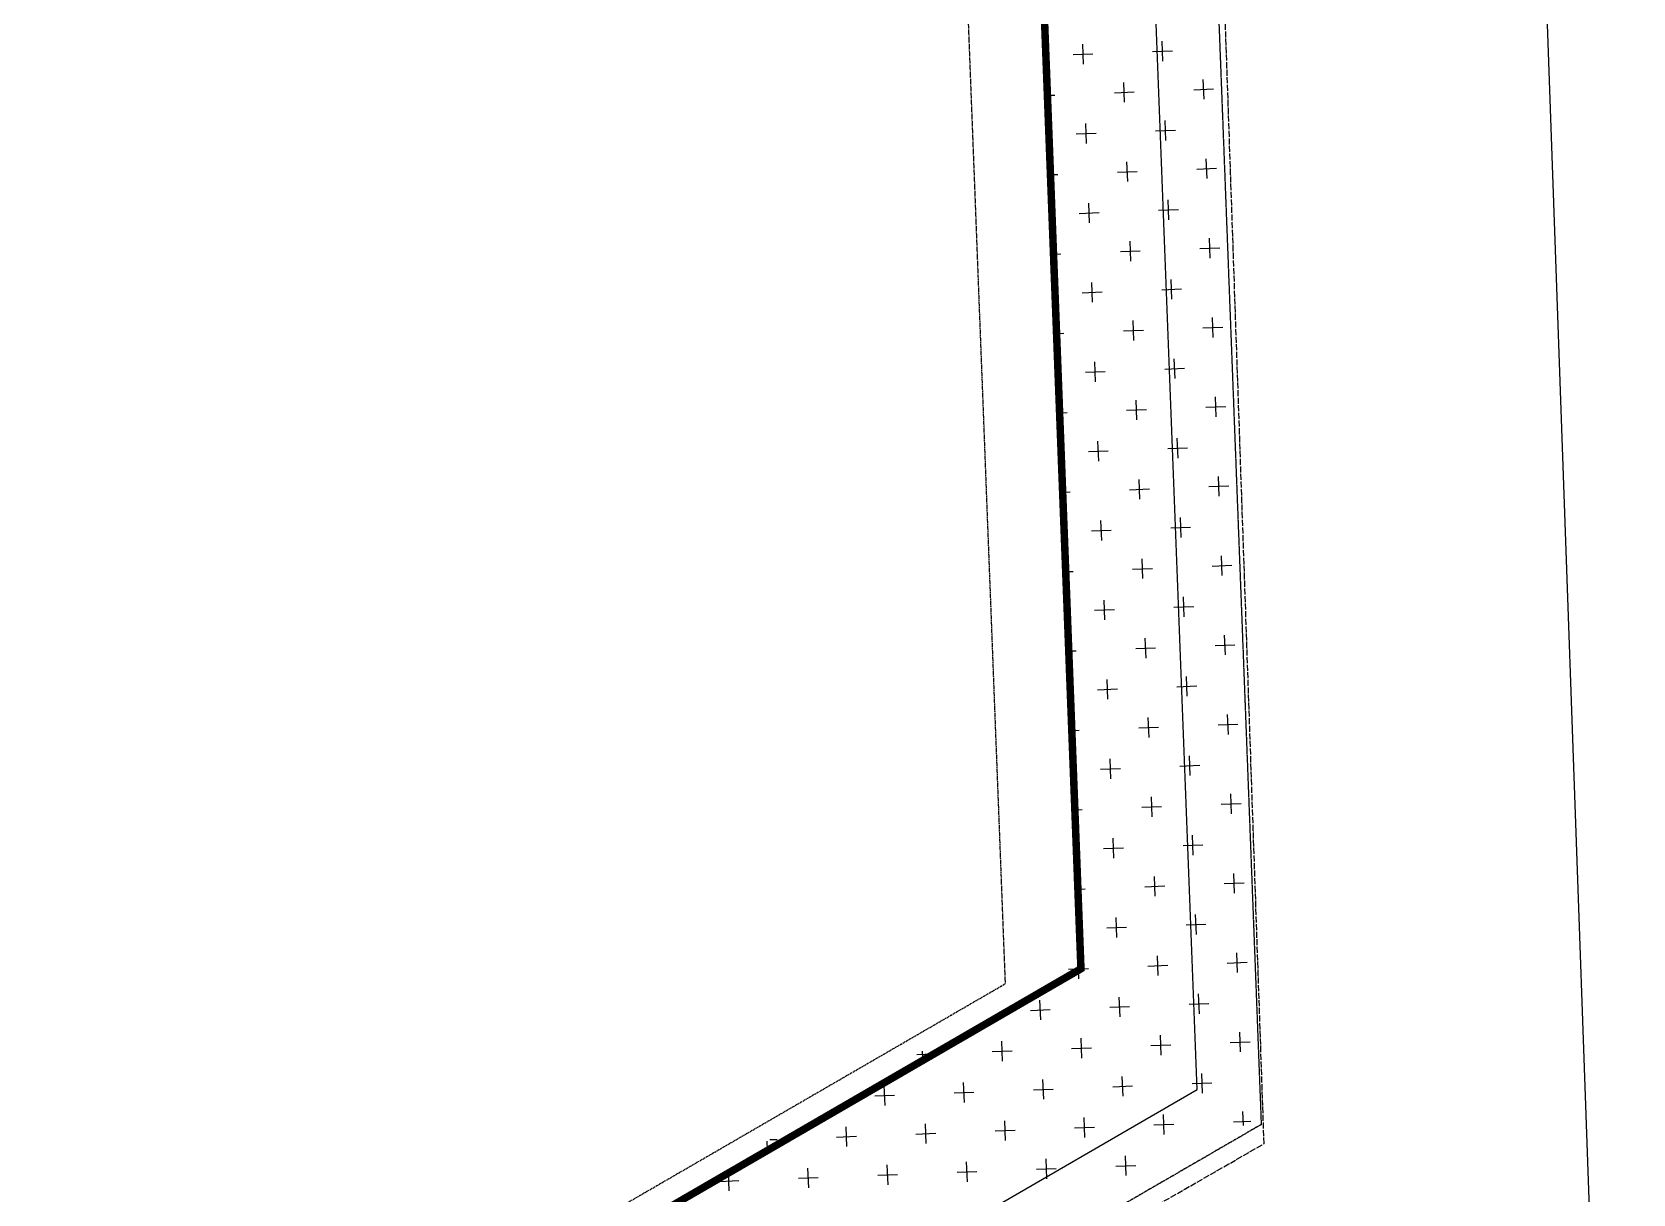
# Model space of a CAD drawing. Extents: x 60102 to 11003895, y 103457 to 3214550.
# Drawn here: x 10917773 to 10981773, y 2753711 to 2800141 of the extents above; entities that cross this region are included whole.
import ezdxf

# ---------------------------------------------------------------- set-up
doc = ezdxf.new("R2010")
doc.units = 0
doc.header["$LTSCALE"] = 10
doc.header["$PDMODE"] = 96
for name, pattern in [('ACAD_ISO04W100', [30.5, 24, -3, 0.5, -3]), ('CENTER', [50.8, 31.75, -6.35, 6.35, -6.35]), ('DASH', [0.35, 0.25, -0.1])]:
    doc.linetypes.add(name, pattern=pattern)
doc.layers.get('0').update_dxf_attribs({"linetype": 'CONTINUOUS', "lineweight": 0})
for name, color, linetype in [('0-围墙', 5, 'FENCELINE2'), ('0-护坡', 47, 'CONTINUOUS'), ('0-新建道路', 4, 'CONTINUOUS'), ('0-用地红线', 1, 'CENTER'), ('0-绿化', 3, 'CONTINUOUS'), ('JZD', 1, 'CONTINUOUS'), ('ZW-道路-缘石', 7, 'CONTINUOUS')]:
    doc.layers.add(name, color=color, linetype=linetype)
doc.linetypes.add('FENCELINE2', pattern='A,0.25,-0.1,[132,ltypeshp.shx,S=0.1,R=0,X=-0.1,Y=0],-0.1,1', length=1.45)

# ---------------------------------------------------------------- blocks, each defined once
blk = doc.blocks.new('gc0000')
blk.add_point((0, 0))

msp = doc.modelspace()

# ---------------------------------------------------------------- linework, layer by layer
at = {"layer": '0-围墙', "color": 0, "ltscale": 0.2}
for p, q in [((10964354.747, 2757891.408), (10958529.133, 2909536.416)), ((10923932.727, 2734479.925), (10964354.747, 2757891.408))]:
    msp.add_line(p, q, dxfattribs=at)
at = {"layer": '0-护坡', "color": 0, "const_width": 0.01}
msp.add_lwpolyline([(10827407.669, 2682116.587, -0.003269897), (10873245.673, 2686884.922), (10923073.83, 2734882.544), (10963290.254, 2758174.951), (10960695.098, 2825728.786)], format="xyb", dxfattribs=at)
at = {"layer": '0-新建道路', "color": 0, "linetype": 'DASH', "ltscale": 30, "const_width": 300}
msp.add_lwpolyline([(10871142.447, 2692654.116), (10919991.892, 2739708.982), (10959705.027, 2762709.896), (10958024.726, 2806449.367)], dxfattribs=at)
at = {"layer": '0-用地红线', "color": 0, "linetype": 'ACAD_ISO04W100', "ltscale": 0.2}
for p, q in [((10953721.335, 3099811.788), (10966910.707, 2756482.724)), ((10966910.707, 2756482.724), (10925448.433, 2732468.75))]:
    msp.add_line(p, q, dxfattribs=at)
at = {"layer": '0-用地红线', "color": 0, "linetype": 'DASH', "ltscale": 20}
for p, q in [((10956687.089, 2762116.594), (10943728.928, 3099427.043)), ((10919385.832, 2740512.584), (10956687.089, 2762116.594))]:
    msp.add_line(p, q, dxfattribs=at)
at = {"layer": '0-用地红线', "color": 0, "linetype": 'ACAD_ISO04W100'}
for p, q in [((10967026.556, 2755722.191), (10955168.743, 3099099.823)), ((10925471.466, 2731869.192), (10967026.556, 2755722.191))]:
    msp.add_line(p, q, dxfattribs=at)
at = {"layer": '0-绿化', "color": 0}
for p, q in [((10959805.244, 2798859.999), (10959774.774, 2799653.164)), ((10962566.086, 2799363.228), (10963359.251, 2799393.698)), ((10962977.904, 2798981.881), (10962947.434, 2799775.046)), ((10959393.427, 2799241.347), (10960186.592, 2799271.817)), ((10961452.515, 2797334.61), (10961422.045, 2798127.775)), ((10964625.175, 2797456.491), (10964594.704, 2798249.656)), ((10958456.766, 2797616.693), (10958661.202, 2797624.547)), ((10961040.697, 2797715.957), (10961833.862, 2797746.428)), ((10964213.357, 2797837.839), (10965006.522, 2797868.309)), ((10959927.126, 2795687.34), (10959896.655, 2796480.505)), ((10962687.968, 2796190.568), (10963481.133, 2796221.039)), ((10963099.785, 2795809.221), (10963069.315, 2796602.386)), ((10959515.308, 2796068.687), (10960308.473, 2796099.157)), ((10961574.396, 2794161.95), (10961543.926, 2794955.115)), ((10964747.056, 2794283.832), (10964716.586, 2795076.997)), ((10958578.647, 2794444.033), (10958783.084, 2794451.887)), ((10961162.579, 2794543.298), (10961955.743, 2794573.768)), ((10964335.238, 2794665.179), (10965128.403, 2794695.649)), ((10960049.007, 2792514.68), (10960018.537, 2793307.845)), ((10962809.849, 2793017.908), (10963603.014, 2793048.379)), ((10963221.667, 2792636.561), (10963191.196, 2793429.726)), ((10959637.189, 2792896.027), (10960430.354, 2792926.498)), ((10961696.277, 2790989.291), (10961665.807, 2791782.456)), ((10964868.937, 2791111.172), (10964838.467, 2791904.337)), ((10958700.529, 2791271.373), (10958904.965, 2791279.227)), ((10961284.46, 2791370.638), (10962077.625, 2791401.108)), ((10964457.12, 2791492.519), (10965250.285, 2791522.99)), ((10960170.888, 2789342.02), (10960140.418, 2790135.185)), ((10962931.73, 2789845.249), (10963724.895, 2789875.719)), ((10963343.548, 2789463.901), (10963313.078, 2790257.066)), ((10959759.071, 2789723.367), (10960552.236, 2789753.838)), ((10961818.159, 2787816.631), (10961787.688, 2788609.796)), ((10964990.818, 2787938.512), (10964960.348, 2788731.677)), ((10958822.41, 2788098.714), (10959026.846, 2788106.567)), ((10961406.341, 2788197.978), (10962199.506, 2788228.448)), ((10964579.001, 2788319.859), (10965372.166, 2788350.33)), ((10959880.952, 2786550.708), (10960674.117, 2786581.178)), ((10960292.77, 2786169.36), (10960262.299, 2786962.525)), ((10963053.612, 2786672.589), (10963846.777, 2786703.059)), ((10963465.429, 2786291.242), (10963434.959, 2787084.407)), ((10961940.04, 2784643.971), (10961909.57, 2785437.136)), ((10965112.7, 2784765.852), (10965082.229, 2785559.017)), ((10958944.291, 2784926.054), (10959148.728, 2784933.907)), ((10961528.222, 2785025.318), (10962321.387, 2785055.789)), ((10964700.882, 2785147.2), (10965494.047, 2785177.67)), ((10960002.833, 2783378.048), (10960795.998, 2783408.518)), ((10960414.651, 2782996.701), (10960384.18, 2783789.866)), ((10963175.493, 2783499.929), (10963968.658, 2783530.399)), ((10963587.311, 2783118.582), (10963556.84, 2783911.747)), ((10962061.921, 2781471.311), (10962031.451, 2782264.476)), ((10965234.581, 2781593.193), (10965204.111, 2782386.358)), ((10959066.173, 2781753.394), (10959270.609, 2781761.248)), ((10961650.104, 2781852.659), (10962443.269, 2781883.129)), ((10964822.763, 2781974.54), (10965615.928, 2782005.01)), ((10960124.714, 2780205.388), (10960917.879, 2780235.858)), ((10960536.532, 2779824.041), (10960506.062, 2780617.206)), ((10963297.374, 2780327.269), (10964090.539, 2780357.74)), ((10963709.192, 2779945.922), (10963678.722, 2780739.087)), ((10962183.803, 2778298.652), (10962153.332, 2779091.816)), ((10965356.462, 2778420.533), (10965325.992, 2779213.698)), ((10959188.054, 2778580.734), (10959392.49, 2778588.588)), ((10961771.985, 2778679.999), (10962565.15, 2778710.469)), ((10964944.645, 2778801.88), (10965737.81, 2778832.35)), ((10960246.596, 2777032.728), (10961039.761, 2777063.199)), ((10960658.413, 2776651.381), (10960627.943, 2777444.546)), ((10963419.256, 2777154.61), (10964212.42, 2777185.08)), ((10963831.073, 2776773.262), (10963800.603, 2777566.427)), ((10962305.684, 2775125.992), (10962275.214, 2775919.157)), ((10965478.344, 2775247.873), (10965447.873, 2776041.038)), ((10959309.935, 2775408.074), (10959514.371, 2775415.928)), ((10961893.866, 2775507.339), (10962687.031, 2775537.809)), ((10965066.526, 2775629.22), (10965859.691, 2775659.691)), ((10960368.477, 2773860.069), (10961161.642, 2773890.539)), ((10960780.295, 2773478.721), (10960749.824, 2774271.886)), ((10963541.137, 2773981.95), (10964334.302, 2774012.42)), ((10963952.954, 2773600.603), (10963922.484, 2774393.767)), ((10962427.565, 2771953.332), (10962397.095, 2772746.497)), ((10965188.407, 2772456.561), (10965981.572, 2772487.031)), ((10965600.225, 2772075.213), (10965569.755, 2772868.378)), ((10959431.817, 2772235.415), (10959636.253, 2772243.268)), ((10962015.748, 2772334.679), (10962808.913, 2772365.15)), ((10964074.836, 2770427.943), (10964044.365, 2771221.108)), ((10960490.358, 2770687.409), (10961283.523, 2770717.879)), ((10960902.176, 2770306.061), (10960871.706, 2771099.226)), ((10963663.018, 2770809.29), (10964456.183, 2770839.76)), ((10962549.447, 2768780.672), (10962518.976, 2769573.837)), ((10965310.289, 2769283.901), (10966103.454, 2769314.371)), ((10965722.106, 2768902.554), (10965691.636, 2769695.718)), ((10959553.698, 2769062.755), (10959758.134, 2769070.609)), ((10962137.629, 2769162.02), (10962930.794, 2769192.49)), ((10964196.717, 2767255.283), (10964166.247, 2768048.448)), ((10960612.24, 2767514.749), (10961405.405, 2767545.219)), ((10961024.057, 2767133.402), (10960993.587, 2767926.567)), ((10963784.899, 2767636.63), (10964578.064, 2767667.101)), ((10962671.328, 2765608.012), (10962640.857, 2766401.177)), ((10965432.17, 2766111.241), (10966225.335, 2766141.711)), ((10965843.988, 2765729.894), (10965813.517, 2766523.059)), ((10959675.579, 2765890.095), (10959880.015, 2765897.949)), ((10962259.51, 2765989.36), (10963052.675, 2766019.83)), ((10964318.598, 2764082.623), (10964288.128, 2764875.788)), ((10960734.121, 2764342.089), (10961527.286, 2764372.56)), ((10961145.939, 2763960.742), (10961115.468, 2764753.907)), ((10963906.781, 2764463.971), (10964699.946, 2764494.441)), ((10959620.549, 2762313.471), (10959593.332, 2763021.948)), ((10962793.209, 2762435.353), (10962762.739, 2763228.518)), ((10965554.051, 2762938.581), (10966347.216, 2762969.052)), ((10965965.869, 2762557.234), (10965935.399, 2763350.399)), ((10959208.732, 2762694.819), (10960001.897, 2762725.289)), ((10962381.391, 2762816.7), (10963174.556, 2762847.17)), ((10964440.48, 2760909.963), (10964410.009, 2761703.128)), ((10957683.342, 2761047.548), (10958476.507, 2761078.018)), ((10958095.16, 2760666.201), (10958064.69, 2761459.366)), ((10960856.002, 2761169.429), (10961649.167, 2761199.9)), ((10961267.82, 2760788.082), (10961237.35, 2761581.247)), ((10964028.662, 2761291.311), (10964821.827, 2761321.781)), ((10956569.771, 2759018.93), (10956539.301, 2759812.095)), ((10959742.431, 2759140.812), (10959711.96, 2759933.977)), ((10962915.09, 2759262.693), (10962884.62, 2760055.858)), ((10965675.933, 2759765.922), (10966469.097, 2759796.392)), ((10966087.75, 2759384.574), (10966057.28, 2760177.739)), ((10953140.018, 2759284.34), (10953778.458, 2759308.867)), ((10953397.111, 2758897.049), (10953376.961, 2759421.572)), ((10956157.953, 2759400.278), (10956951.118, 2759430.748)), ((10959330.613, 2759522.159), (10960123.778, 2759552.629)), ((10962503.273, 2759644.04), (10963296.438, 2759674.511)), ((10961389.701, 2757615.422), (10961359.231, 2758408.587)), ((10964562.361, 2757737.304), (10964531.891, 2758530.469)), ((10951871.722, 2757249.779), (10951841.252, 2758042.943)), ((10954632.564, 2757753.007), (10955425.729, 2757783.477)), ((10955044.382, 2757371.66), (10955013.911, 2758164.825)), ((10957805.224, 2757874.888), (10958598.389, 2757905.359)), ((10958217.041, 2757493.541), (10958186.571, 2758286.706)), ((10960977.884, 2757996.77), (10961771.048, 2758027.24)), ((10964150.543, 2758118.651), (10964943.708, 2758149.121)), ((10951459.904, 2757631.126), (10952253.069, 2757661.596)), ((10953518.992, 2755724.389), (10953488.522, 2756517.554)), ((10956691.652, 2755846.271), (10956661.182, 2756639.436)), ((10959864.312, 2755968.152), (10959833.842, 2756761.317)), ((10962625.154, 2756471.38), (10963418.319, 2756501.851)), ((10963036.972, 2756090.033), (10963006.501, 2756883.198)), ((10965797.814, 2756593.262), (10966497.489, 2756620.141)), ((10966200.556, 2756448.164), (10966179.161, 2757005.079)), ((10947264.325, 2755881.277), (10947555.02, 2755892.444)), ((10949934.515, 2755983.855), (10950727.68, 2756014.326)), ((10950346.333, 2755602.508), (10950315.862, 2756395.673)), ((10953107.175, 2756105.737), (10953900.34, 2756136.207)), ((10956279.835, 2756227.618), (10957072.999, 2756258.088)), ((10959452.494, 2756349.499), (10960245.659, 2756379.969)), ((10947173.673, 2755480.627), (10947160.59, 2755821.196)), ((10961511.582, 2754442.763), (10961481.112, 2755235.928)), ((10945648.284, 2753833.356), (10945617.813, 2754626.521)), ((10948820.943, 2753955.237), (10948790.473, 2754748.402)), ((10951993.603, 2754077.119), (10951963.133, 2754870.284)), ((10954754.445, 2754580.347), (10955547.61, 2754610.818)), ((10955166.263, 2754199), (10955135.793, 2754992.165)), ((10957927.105, 2754702.229), (10958720.27, 2754732.699)), ((10958338.923, 2754320.881), (10958308.452, 2755114.046)), ((10961099.765, 2754824.11), (10961892.93, 2754854.58)), ((10945236.466, 2754214.703), (10946029.631, 2754245.174)), ((10948409.126, 2754336.585), (10949202.291, 2754367.055)), ((10951581.786, 2754458.466), (10952374.951, 2754488.936))]:
    msp.add_line(p, q, dxfattribs=at)
at = {"layer": 'ZW-道路-缘石', "color": 0, "flags": 128}
msp.add_lwpolyline([(10976713.702, 2846297.157), (10981772.885, 2703904.605), (10980747.411, 2696627.879), (10978810.674, 2690936.647), (10975215.88, 2686116.711), (10970103.41, 2681116.289), (10965666.793, 2679367.131), (10960111.895, 2677771.467), (10945660.327, 2676737.928), (10927786.577, 2675363.039), (10899402.035, 2672951.206), (10881962.592, 2671424.76), (10859435.768, 2669270.633), (10841864.083, 2667481.678), (10828347.112, 2666065.006), (10808143.638, 2663821.613), (10789462.615, 2661673.212), (10769884.241, 2659285.829), (10717822.587, 2652436.939)], dxfattribs=at)

# ---------------------------------------------------------------- block references
at = {"layer": 'JZD', "color": 0, "linetype": 'Continuous', "xscale": 999.9999999997209, "yscale": 1000.000000000151, "zscale": 1000, "rotation": 2.200000000000752}
msp.add_blockref('gc0000', (10966910.707, 2756482.724), dxfattribs=at)

doc.saveas('drawing.dxf')
